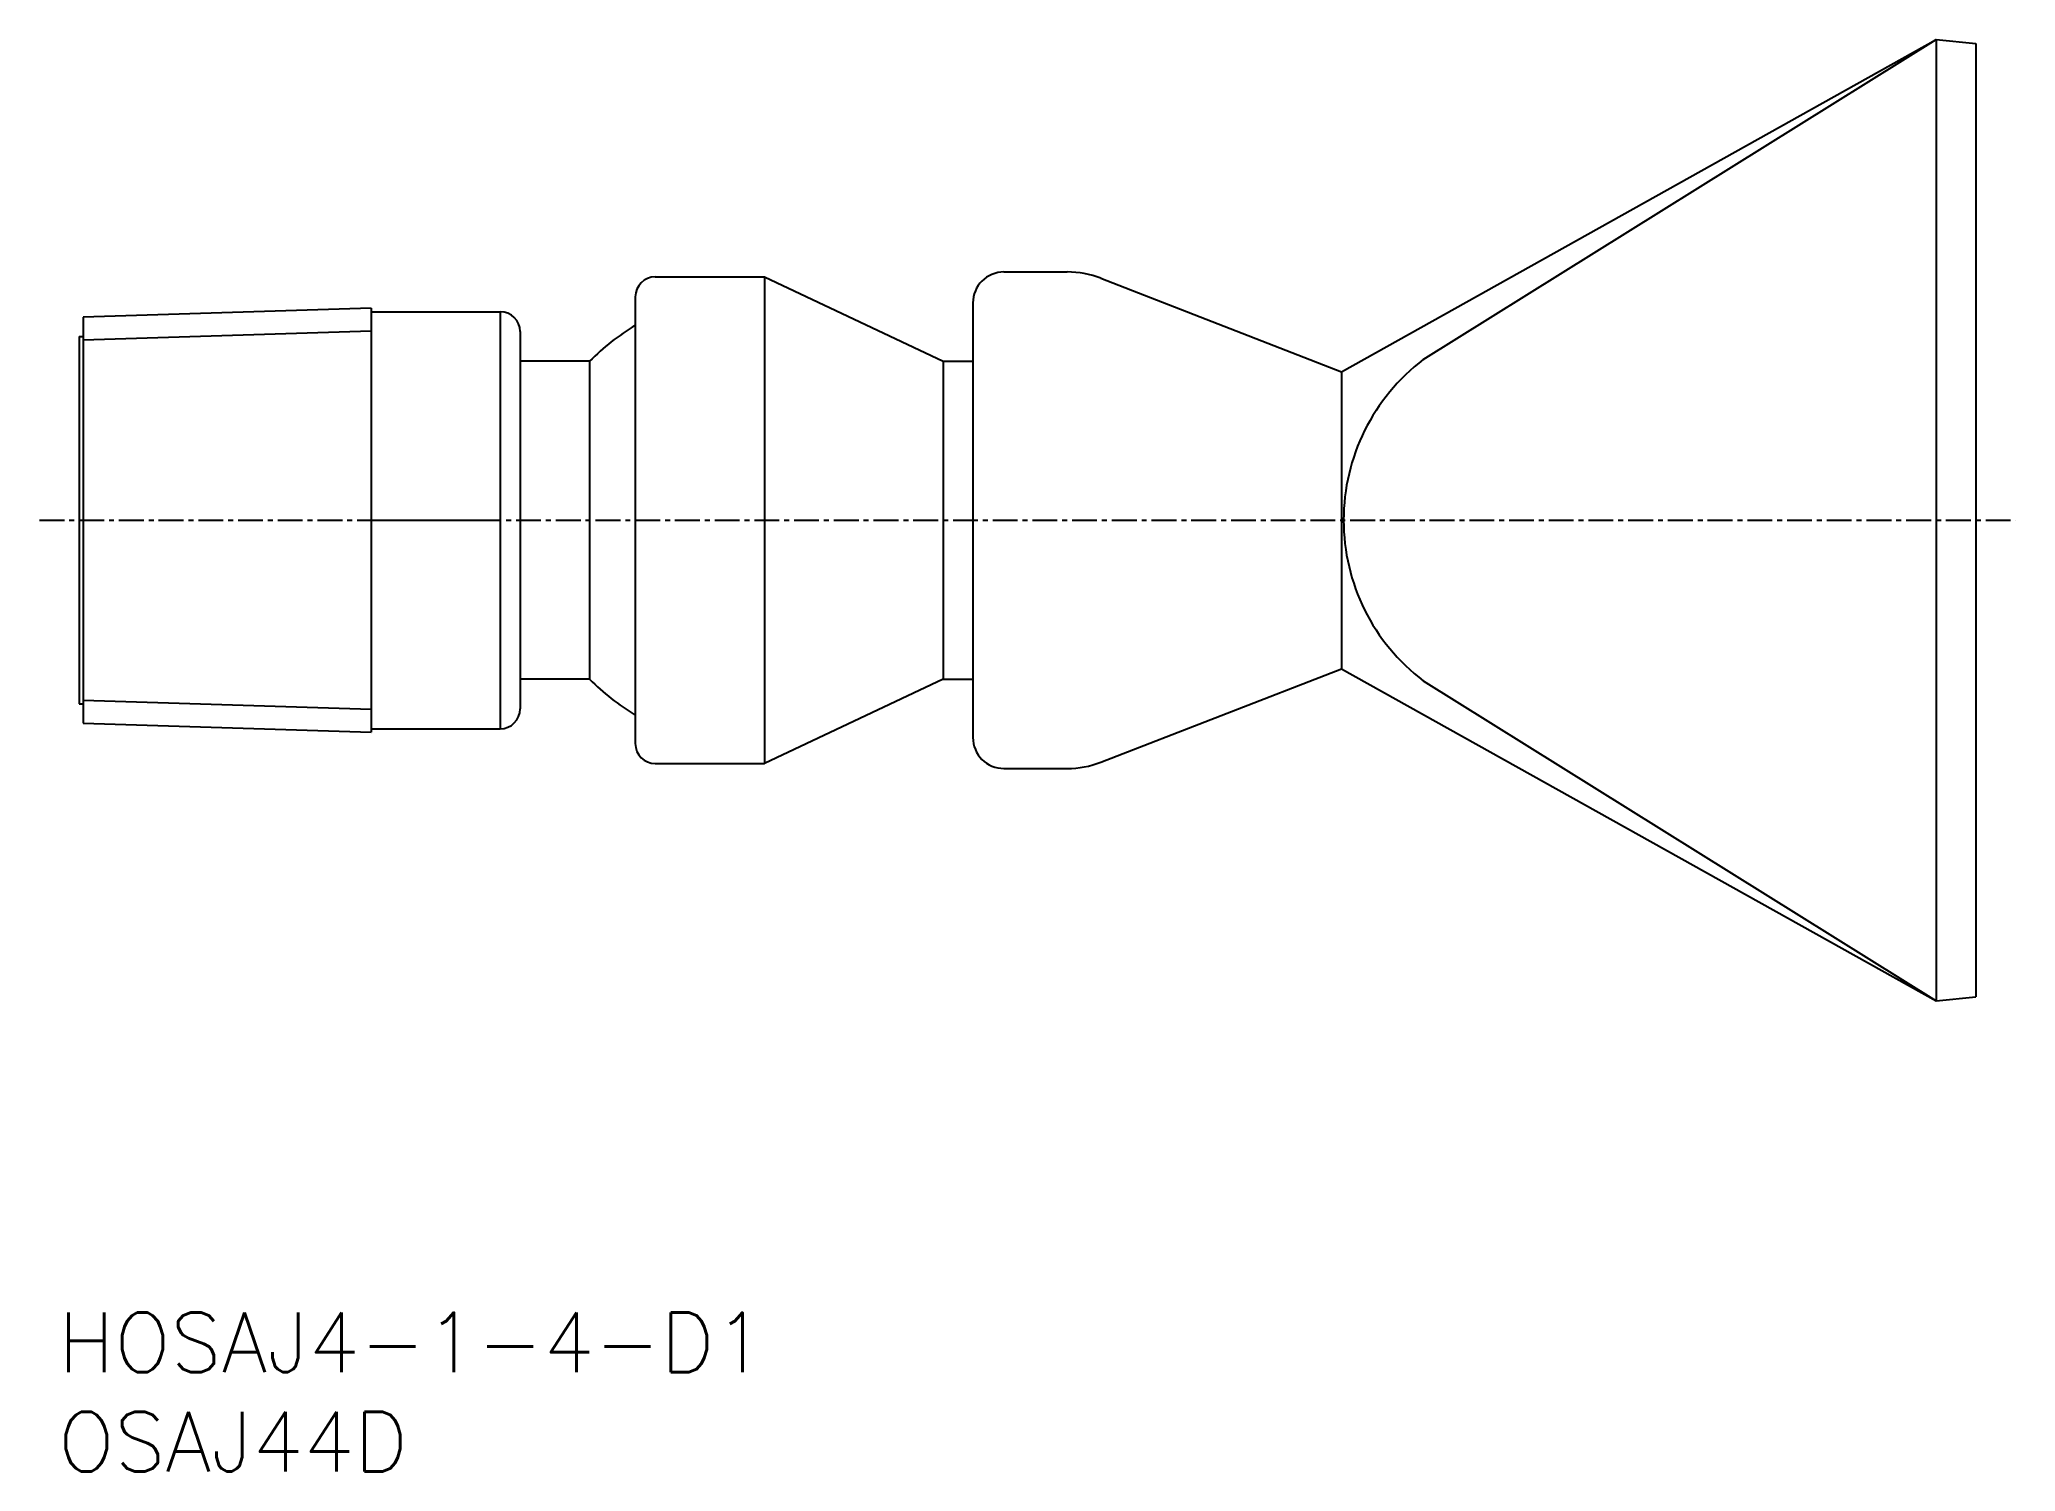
# Model space of a CAD drawing. Extents: x 90 to 189.5, y 59.9 to 132.
import ezdxf
from ezdxf.enums import TextEntityAlignment as Align

# ---------------------------------------------------------------- set-up
doc = ezdxf.new("R2010")
doc.units = 0
doc.linetypes.add('CENTER', pattern=[2, 1.25, -0.25, 0.25, -0.25])
doc.layers.get('0').update_dxf_attribs({"linetype": 'CONTINUOUS'})
doc.layers.add('CENTER', color=1, linetype='CENTER')
doc.styles.get("Standard").update_dxf_attribs({"font": 'txt.shx', "bigfont": 'extfont.shx'})

msp = doc.modelspace()

# ---------------------------------------------------------------- linework, layer by layer
at = {"color": 7, "linetype": 'CONTINUOUS'}
for p, q in [((155.583, 115.283), (185.52, 132.009)), ((159.702, 115.894), (185.52, 132.009)), ((185.52, 132.009), (187.52, 131.806)), ((185.52, 132.009), (185.52, 83.602)), ((187.52, 131.806), (187.52, 83.806)), ((121.02, 120.056), (126.52, 120.056)), ((126.52, 120.056), (135.52, 115.806)), ((126.52, 120.056), (126.52, 95.556)), ((138.583, 120.306), (141.767, 120.306)), ((143.464, 119.988), (155.583, 115.283)), ((106.72, 118.481), (92.22, 118.028)), ((106.72, 118.481), (106.72, 97.13)), ((120.02, 119.056), (120.02, 96.556)), ((137.02, 118.743), (137.02, 96.868)), ((137.02, 118.743), (137.02, 96.868)), ((137.02, 118.743), (137.02, 96.868)), ((137.02, 118.743), (137.02, 96.868)), ((137.02, 118.743), (137.02, 96.868)), ((137.02, 118.743), (137.02, 96.868)), ((137.02, 118.743), (137.02, 96.868)), ((92.22, 118.028), (92.22, 97.583)), ((106.72, 118.306), (113.22, 118.306)), ((106.72, 118.283), (106.72, 97.328)), ((106.72, 118.206), (106.72, 97.406)), ((113.22, 118.306), (113.22, 97.306)), ((92.02, 117.056), (92.02, 98.556)), ((92.02, 117.056), (92.22, 117.056)), ((114.22, 117.306), (114.22, 98.306)), ((120.02, 117.367), (120.02, 98.244)), ((117.72, 115.806), (114.22, 115.806)), ((117.72, 115.806), (117.72, 99.806)), ((135.52, 115.806), (137.02, 115.806)), ((135.52, 115.806), (135.52, 99.806)), ((155.583, 115.283), (155.583, 100.328)), ((106.72, 107.806), (113.22, 107.806)), ((117.72, 99.806), (114.22, 99.806)), ((135.52, 99.806), (126.52, 95.556)), ((135.52, 99.806), (137.02, 99.806)), ((143.464, 95.623), (155.583, 100.328)), ((155.583, 100.328), (185.52, 83.602)), ((159.702, 99.717), (185.52, 83.602)), ((92.02, 98.556), (92.22, 98.556)), ((92.22, 97.583), (106.72, 97.13)), ((106.72, 97.306), (113.22, 97.306)), ((121.02, 95.556), (126.52, 95.556)), ((138.583, 95.306), (141.767, 95.306)), ((185.52, 83.602), (187.52, 83.806))]:
    msp.add_line(p, q, dxfattribs=at)
at = {"color": 3, "linetype": 'CONTINUOUS'}
for p, q in [((106.72, 117.319), (92.22, 116.866)), ((92.22, 98.745), (106.72, 98.292))]:
    msp.add_line(p, q, dxfattribs=at)
at = {"color": 7, "linetype": 'CONTINUOUS'}
for centre, radius, start, end in [((121.02, 119.056), 1, 90, 180), ((138.583, 118.743), 1.562, 90, 180), ((141.767, 115.618), 4.688, 68.78325, 90), ((113.22, 117.306), 1, 0, 90), ((125.876, 107.806), 11.424, 120.8328, 135.55032), ((165.844, 107.806), 10.156, 127.20931, 232.79069), ((125.876, 107.806), 11.424, 224.44968, 239.1672), ((113.22, 98.306), 1, 270, 0), ((121.02, 96.556), 1, 180, 270), ((138.583, 96.868), 1.562, 180, 270), ((141.767, 99.993), 4.688, 270, 291.21675), ((141.767, 99.993), 4.688, 270, 291.21675)]:
    msp.add_arc(centre, radius, start, end, dxfattribs=at)
at = {"layer": 'CENTER', "color": 1, "linetype": 'CENTER'}
msp.add_line((90.02, 107.806), (189.52, 107.806), dxfattribs=at)

# ---------------------------------------------------------------- texts
at = {"color": 7, "linetype": 'CONTINUOUS'}
for s, p in [('HOSAJ4-1-4-D1', (90.96, 66.409)), ('OSAJ44D', (90.96, 61.409))]:
    msp.add_text(s, height=3, dxfattribs=at).set_placement(p, align=Align.MIDDLE_LEFT)

doc.saveas('drawing.dxf')
